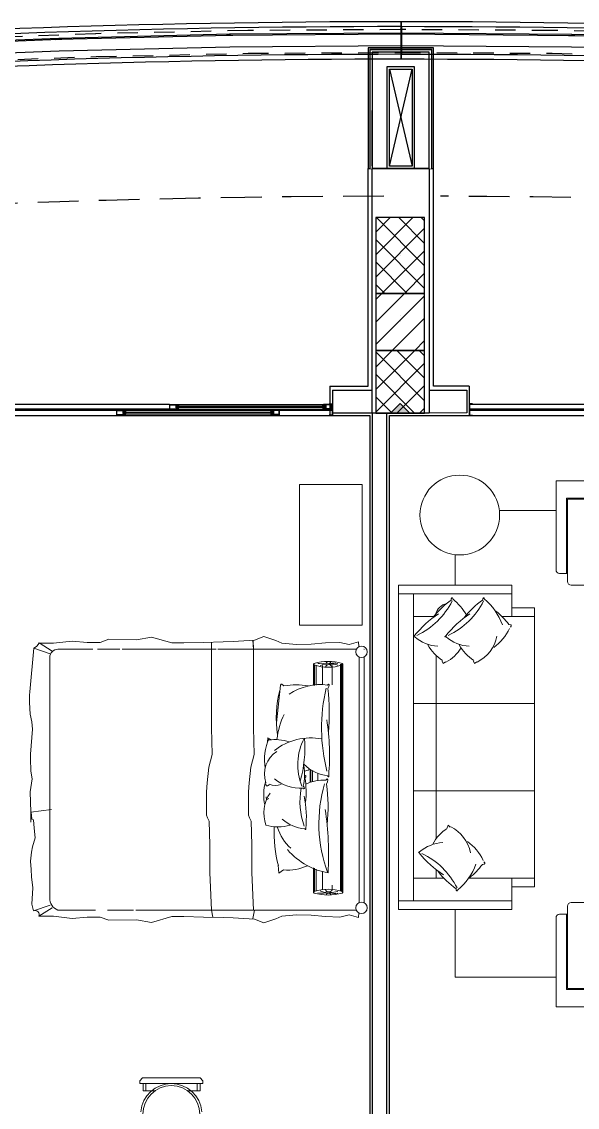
# Model space of a CAD drawing. Header units: millimetres. Extents: x 188.6 to 263.2, y 40.1 to 120.1.
# Drawn here: x 209.98 to 213.39, y 91.82 to 98.48 of the extents above; entities that cross this region are included whole.
import ezdxf

# ---------------------------------------------------------------- set-up
doc = ezdxf.new("R2010")
doc.units = ezdxf.units.MM
doc.set_wipeout_variables(frame=1)
doc.linetypes.add('_XREF_APTOS 603 E 604$0$HIDDEN', pattern=[0.375, 0.25, -0.125])
doc.linetypes.add('HIDDEN2', pattern=[0.1875, 0.125, -0.0625])
for name, color, linetype in [('_XREF_APTOS 603 E 604$0$A-MC-ALVENARIA', 8, 'Continuous'), ('_XREF_APTOS 603 E 604$0$L-MC-LAYOUT MOLHADO', 8, 'Continuous'), ('_XREF_APTOS 603 E 604$0$P-MC-PROJEÇÃO', 8, '_XREF_APTOS 603 E 604$0$HIDDEN'), ('_XREF_APTOS 603 E 604$0$R-MC-REBOCO', 8, 'Continuous'), ('_XREF_APTOS 603 E 604$0$XREF-TIPO$0$E-MC-ESQUADRIAS', 8, 'Continuous'), ('_XREF_APTOS 603 E 604$0$XREF-TIPO$0$P-MC-PILAR', 8, 'Continuous'), ('ARQ', 8, 'Continuous'), ('ESTR-PILARES', 11, 'Continuous'), ('ESTR-VIGAS', 11, 'HIDDEN2'), ('ESTRUTURA', 7, 'Continuous')]:
    doc.layers.add(name, color=color, linetype=linetype)
doc.layers.add('_XREF_APTOS 603 E 604$0$L-MC-LAYOUT', color=8, linetype='Continuous', lineweight=5)
pattern_1 = [(0, (-4.64033, -1.51486), (0, 0.173205), [0, -0.1]), (0, (-4.59033, -1.42826), (0, 0.173205), [0, -0.1])]

# ---------------------------------------------------------------- blocks, each defined once
blk = doc.blocks.new('COBERTURA_29-09-2016')
at = {"layer": 'ESTR-PILARES', "linetype": 'Continuous'}
for p, q in [((5.475, 10.6676), (5.7024, 10.895)), ((5.475, 10.8055), (5.5645, 10.895)), ((5.4791, 10.895), (5.775, 10.5991)), ((5.6169, 10.895), (5.775, 10.7369)), ((5.7548, 10.895), (5.775, 10.8748)), ((5.475, 10.5297), (5.775, 10.8297)), ((5.475, 10.7612), (5.775, 10.4612)), ((5.5132, 10.43), (5.775, 10.6918)), ((5.625, 10.6625), (5.625, 10.6625)), ((5.475, 10.6233), (5.6683, 10.43)), ((5.6511, 10.43), (5.775, 10.5539)), ((5.475, 10.4854), (5.5304, 10.43)), ((5.475, 10.2539), (5.6511, 10.43)), ((5.475, 10.3918), (5.5132, 10.43)), ((5.475, 10.116), (5.775, 10.416)), ((5.5768, 10.08), (5.775, 10.2782)), ((5.625, 10.295), (5.625, 10.295)), ((5.625, 10.295), (5.625, 10.295)), ((5.625, 10.255), (5.625, 10.255)), ((5.7147, 10.08), (5.775, 10.1403)), ((5.475, 9.8403), (5.7147, 10.08)), ((5.475, 9.9782), (5.5768, 10.08)), ((5.475, 10.0717), (5.775, 9.7717)), ((5.6046, 10.08), (5.775, 9.9096)), ((5.7425, 10.08), (5.775, 10.0475)), ((5.475, 9.7024), (5.775, 10.0024)), ((5.475, 9.9339), (5.7139, 9.695)), ((5.6055, 9.695), (5.775, 9.8645)), ((5.625, 9.8875), (5.625, 9.8875)), ((5.475, 9.796), (5.576, 9.695)), ((5.7434, 9.695), (5.775, 9.7266))]:
    blk.add_line(p, q, dxfattribs=at)
for points in [[(5.775, 10.895), (5.475, 10.895), (5.475, 10.43), (5.775, 10.43), (5.775, 10.895)], [(5.475, 10.08), (5.775, 10.08), (5.775, 10.43), (5.475, 10.43), (5.475, 10.08)], [(5.775, 10.08), (5.475, 10.08), (5.475, 9.695), (5.775, 9.695), (5.775, 10.08)], [(5.565, 9.695), (5.685, 9.695), (5.625, 9.755), (5.565, 9.695)]]:
    blk.add_lwpolyline(points, dxfattribs=at)
for points in [[(5.565, 9.695), (5.685, 9.695), (5.625, 9.755)], [(5.565, 9.695), (5.625, 9.755), (5.565, 9.695)]]:
    blk.add_solid(points, dxfattribs=at)
at = {"layer": 'ESTR-VIGAS'}
for points in [[(3.7551, 12.0233), (2.822, 11.9903)], [(3.7561, 12.0234), (3.7551, 12.0233)], [(4.6897, 12.0432), (3.7561, 12.0234)], [(4.6907, 12.0432), (4.6897, 12.0432)], [(5.6246, 12.0487), (4.6907, 12.0432)], [(5.6254, 12.0487), (5.6246, 12.0487)], [(6.5591, 12.0432), (5.6254, 12.0487)], [(6.5601, 12.0432), (6.5591, 12.0432)], [(7.4937, 12.0234), (6.5601, 12.0432)], [(2.8269, 11.8504), (3.7601, 11.8834)], [(3.7591, 11.8834), (4.6926, 11.9032)], [(3.7591, 11.8834), (3.7601, 11.8834)], [(4.6916, 11.9032), (5.6254, 11.9087)], [(4.6916, 11.9032), (4.6926, 11.9032)], [(5.6246, 11.9087), (6.5582, 11.9032)], [(5.6246, 11.9087), (5.6254, 11.9087)], [(6.5572, 11.9032), (7.4907, 11.8834)], [(6.5572, 11.9032), (6.5582, 11.9032)]]:
    blk.add_lwpolyline(points, dxfattribs=at)
blk = doc.blocks.new('_XREF_APTOS 603 E 604$0$A$C4AC839CE')
at = {"layer": '_XREF_APTOS 603 E 604$0$L-MC-LAYOUT'}
for p, q in [((0.0211, 0.0787), (0.0209, 0.0349)), ((0.0211, 0.0787), (0.0942, 0.0787)), ((0.0386, 0.0787), (0.0384, 0.0349)), ((0.2943, 0.0787), (0.3709, 0.0787)), ((0.3534, 0.0349), (0.3534, 0.0787)), ((0.3709, 0.0349), (0.3709, 0.0787)), ((0, 0.0349), (0.3886, 0.0349))]:
    blk.add_line(p, q, dxfattribs=at)
blk.add_lwpolyline([(0, 0.035), (0, 0.0175), (0.0175, 0), (0.3711, 0), (0.3886, 0.0175), (0.3886, 0.035)], dxfattribs=at)
blk.add_circle((0.1943, 0.2224), 0.1751, dxfattribs=at)
blk.add_arc((0.1943, 0.2224), 0.1875, 184.59885, 355.40115, dxfattribs=at)
blk = doc.blocks.new('_XREF_APTOS 603 E 604$0$XREF-MC1101-TE-LAYO$0$P90x70')
blk.add_lwpolyline([(8.8158, 5.695), (8.8858, 5.695, 0.414214), (8.9158, 5.725), (8.9158, 6.495), (8.0158, 6.495), (8.0158, 5.725, 0.414214), (8.0458, 5.695), (8.1158, 5.695)], format="xyb")
blk.add_lwpolyline([(8.8258, 5.695), (8.8258, 6.345), (8.1058, 6.345), (8.1058, 5.695)])
blk.add_lwpolyline([(8.7858, 5.595, 0.414214), (8.8158, 5.625), (8.8158, 6.335), (8.1158, 6.335), (8.1158, 5.625, 0.414214), (8.1458, 5.595)], format="xyb", close=True)
blk = doc.blocks.new('_XREF_APTOS 603 E 604$0$A$C059E68BE')
at = {"layer": '_XREF_APTOS 603 E 604$0$L-MC-LAYOUT'}
for p, q in [((0.2997, 1.4895, 0.0002), (0.3051, 1.4735, 0.0002)), ((0.3051, 1.4735, 0.0002), (0.319, 1.4849, 0.0002)), ((0.2696, 0.466, 0.0002), (0.275, 0.4821, 0.0002)), ((0.275, 0.4821, 0.0002), (0.2889, 0.4706, 0.0002)), ((0.4623, 0.466, 0.0002), (0.4677, 0.4821, 0.0002)), ((0.4677, 0.4821, 0.0002), (0.4817, 0.4706, 0.0002)), ((0.6972, 0.1927, 0.0002), (0.6362, 0.1927, 0.0002))]:
    blk.add_line(p, q, dxfattribs=at)
at = {"layer": '_XREF_APTOS 603 E 604$0$L-MC-LAYOUT', "elevation": 0.0002}
for points in [[(0, 0.0533), (0.6972, 0.0533), (0.6972, 0.1927), (0.8367, 0.1927), (0.8367, 1.8506), (0.7086, 1.8506), (0.6972, 1.8506), (0.6972, 1.99), (0, 1.99), (0, 0.0533)], [(0.093, 0.0533), (0.093, 1.9367), (0, 1.9367), (0, 0), (0.093, 0)], [(0.432, 1.7973), (0.6972, 1.7973), (0.6972, 1.9367), (0.093, 1.9367), (0.093, 1.7973), (0.2784, 1.7973)], [(0.3646, 1.8704), (0.3635, 1.8768), (0.3594, 1.8768), (0.3553, 1.8719), (0.3543, 1.8633)], [(0.432, 1.7973), (0.8367, 1.7973), (0.8367, 1.262), (0.093, 1.262), (0.093, 1.7973), (0.2784, 1.7973)], [(0.2324, 1.7469), (0.2324, 1.7973), (0.093, 1.7973), (0.093, 1.262), (0.2324, 1.262), (0.2324, 1.5557)], [(0.516, 1.7143), (0.5278, 1.7122), (0.531, 1.7093), (0.5307, 1.7043), (0.5256, 1.6974)], [(0.1305, 1.6378), (0.1237, 1.6384), (0.1227, 1.6395), (0.1279, 1.6432)], [(0.6972, 0.1395), (0.8367, 0.1395), (0.8367, 1.262), (0.093, 1.262), (0.093, 0.1394), (0.093, 0.1394)], [(0.2324, 0.4334), (0.2324, 1.262), (0.093, 1.262), (0.093, 0.1925), (0.2176, 0.1925), (0.2176, 0.1925)], [(0.432, 1.262), (0.8367, 1.262), (0.8367, 0.7268), (0.093, 0.7268), (0.093, 1.262), (0.2784, 1.262)], [(0.1004, 0.3177), (0.0936, 0.3171), (0.0926, 0.3161), (0.0978, 0.3123)], [(0.2931, 0.3178), (0.2864, 0.3171), (0.2853, 0.3161), (0.2905, 0.3123)], [(0.6786, 0.2412), (0.6904, 0.2433), (0.6936, 0.2462), (0.6933, 0.2512), (0.6882, 0.2581)], [(0.6972, 0.1395), (0.6972, 0.1395), (0.6972, 0), (0.093, 0)], [(0.093, 0.0533), (0.093, 0.1394), (0.093, 0.1394)], [(0.3345, 0.0851), (0.3334, 0.0788), (0.3293, 0.0787), (0.3251, 0.0836), (0.3242, 0.0922)], [(0.5273, 0.0851), (0.5261, 0.0788), (0.522, 0.0787), (0.5179, 0.0836), (0.517, 0.0922)]]:
    blk.add_lwpolyline(points, dxfattribs=at)
blk.add_lwpolyline([(0.2976, 0.1128, -0.280023), (0.2282, 0.18)], format="xyb", dxfattribs=at)
at = {"layer": '_XREF_APTOS 603 E 604$0$L-MC-LAYOUT'}
for centre, radius, start, end in [((0.1291, 1.5858, 0.0002), 0.3695, 19.87758, 50.39212), ((-0.0549, 2.0678, 0.0002), 0.4654, 295.30714, 333.23278), ((0.7008, 1.388, 0.0002), 0.5882, 126.08932, 140.98194), ((0.6079, 1.264, 0.0002), 0.6117, 122.74309, 141.68999), ((0.1633, 1.4488, 0.0002), 0.4415, 36.96498, 51.73534), ((0.2567, 1.8103, 0.0002), 0.2898, 305.13912, 335.34097), ((0.2831, 1.8108, 0.0002), 0.2308, 228.59006, 267.28729), ((0.2227, 1.6839, 0.0002), 0.2235, 296.20699, 349.17391), ((0.4393, 1.7111, 0.0002), 0.2587, 208.14831, 237.57952), ((0.1926, 0.2716, 0.0002), 0.2235, 30.6086, 63.79425), ((0.3854, 0.2716, 0.0002), 0.2235, 10.82734, 63.79425), ((0.4092, 0.2444, 0.0002), 0.2587, 122.42173, 151.85293), ((0.6019, 0.2444, 0.0002), 0.2587, 122.42173, 151.85293), ((0.253, 0.1447, 0.0002), 0.2308, 92.71395, 131.41119), ((0.4458, 0.1447, 0.0002), 0.2308, 92.71395, 131.41119), ((0.4193, 0.1452, 0.0002), 0.2898, 24.66028, 54.86212), ((0.5778, 0.6915, 0.0002), 0.6117, 218.31125, 237.25816), ((-0.085, -0.1123, 0.0002), 0.4654, 26.76846, 64.69411), ((0.7705, 0.6915, 0.0002), 0.6117, 218.31125, 237.25816), ((0.1077, -0.1123, 0.0002), 0.4654, 26.76846, 64.69411), ((0.2917, 0.3698, 0.0002), 0.3695, 309.60913, 340.12366), ((0.3259, 0.5067, 0.0002), 0.4415, 308.26591, 323.03626), ((0.6707, 0.5675, 0.0002), 0.5882, 219.01931, 233.91193), ((0.099, 0.3698, 0.0002), 0.3695, 309.60913, 329.70852), ((0.8634, 0.5675, 0.0002), 0.5882, 219.01931, 233.91193)]:
    blk.add_arc(centre, radius, start, end, dxfattribs=at)
blk = doc.blocks.new('_XREF_APTOS 603 E 604$0$CAMA CASAL')
at = {"layer": '_XREF_APTOS 603 E 604$0$L-MC-LAYOUT', "color": 252}
for p, q in [((223.382, 113.6907), (223.1509, 113.6907)), ((223.6153, 113.6907), (223.4562, 113.6907)), ((224.263, 113.6907), (223.6298, 113.6907)), ((224.3537, 113.6907), (224.263, 113.6907)), ((224.9834, 113.6907), (224.3588, 113.6907)), ((225.0009, 112.138), (225.0009, 113.6447)), ((223.1009, 113.6157), (223.1009, 112.6345)), ((224.721, 113.4318), (224.721, 113.5824)), ((224.7232, 113.5824), (224.7232, 113.4328)), ((224.7265, 113.5767), (224.7265, 113.4344)), ((224.7377, 113.5732), (224.7377, 113.4395)), ((224.7767, 113.5651), (224.7767, 113.4545)), ((224.8351, 113.5641), (224.8351, 113.5377)), ((224.8857, 113.574), (224.8857, 112.1818)), ((224.8936, 113.5765), (224.8936, 112.1818)), ((224.8969, 113.5776), (224.8969, 112.1818)), ((224.8998, 113.5824), (224.8998, 112.1818)), ((224.5075, 113.465), (224.5039, 113.4144)), ((224.5372, 113.4447), (224.5075, 113.465)), ((224.4321, 113.0133), (224.4303, 112.9957)), ((224.4469, 113.0059), (224.4321, 113.0133)), ((224.7005, 112.8277), (224.7005, 112.9067)), ((224.7023, 112.9061), (224.7023, 112.8289)), ((224.7052, 112.9052), (224.7052, 112.8308)), ((224.7147, 112.9025), (224.7147, 112.8366)), ((224.8076, 112.9046), (224.7998, 112.918)), ((224.8084, 112.8917), (224.8076, 112.9046)), ((224.7481, 112.8957), (224.7481, 112.8527)), ((224.7965, 112.8933), (224.8042, 112.886)), ((224.8042, 112.886), (224.8084, 112.8917)), ((224.8071, 112.8665), (224.8135, 112.8738)), ((224.8135, 112.8738), (224.8153, 112.8738)), ((224.8153, 112.8738), (224.8141, 112.8631)), ((223.1009, 112.6345), (223.1009, 112.1407)), ((224.4409, 112.6342), (224.4382, 112.6615)), ((224.463, 112.6452), (224.4409, 112.6342)), ((224.5178, 112.31), (224.4926, 112.5417)), ((224.5219, 112.3037), (224.5178, 112.31)), ((224.5272, 112.3041), (224.5219, 112.3037)), ((224.5392, 112.3157), (224.5272, 112.3041)), ((224.721, 112.1818), (224.721, 112.3099)), ((224.7232, 112.3128), (224.7232, 112.1909)), ((224.7265, 112.3122), (224.7265, 112.1909)), ((224.7377, 112.3104), (224.7377, 112.1909)), ((224.7767, 112.3066), (224.7767, 112.1909)), ((224.8058, 112.3099), (224.8123, 112.3037)), ((224.8152, 112.3194), (224.8086, 112.3307)), ((224.8123, 112.3037), (224.8159, 112.3085)), ((224.8159, 112.3085), (224.8152, 112.3194)), ((224.8351, 112.3083), (224.8351, 112.1909)), ((223.1509, 112.0907), (223.3659, 112.0907)), ((223.5313, 112.0907), (223.3949, 112.0907)), ((223.5454, 112.0907), (224.1227, 112.0907)), ((224.0946, 112.0907), (224.0933, 112.0475)), ((224.3526, 112.0907), (224.1337, 112.0907)), ((224.3532, 112.0907), (224.348, 112.0355)), ((224.3526, 112.0907), (224.351, 112.0378)), ((224.3532, 112.0907), (224.984, 112.0907))]:
    blk.add_line(p, q, dxfattribs=at)
for points in [[(223.0335, 113.7286), (223.1246, 113.7279), (223.2389, 113.7415), (223.3314, 113.7333), (223.4103, 113.7333), (223.4647, 113.7524), (223.6334, 113.7497), (223.7259, 113.766), (223.851, 113.7306), (223.9245, 113.7306), (224.0442, 113.7333), (224.1666, 113.736), (224.2264, 113.7388), (224.3583, 113.747), (224.4154, 113.7688), (224.4889, 113.7443), (224.527, 113.7279), (224.6167, 113.7198), (224.7065, 113.7225), (224.7936, 113.7307), (224.8833, 113.7334), (224.9404, 113.7198), (224.9976, 113.7361), (224.9989, 113.7076)], [(223.0021, 113.6962), (222.9901, 113.6546), (222.9966, 113.5538), (222.9894, 113.4859), (222.9866, 113.4423), (222.983, 113.3901), (222.9887, 113.3351), (222.9958, 113.3029), (223.0116, 113.2478), (223.0058, 113.1885), (223.0008, 113.1377), (222.9908, 113.1327), (222.9873, 113.0891), (222.9858, 113.1507), (222.9851, 113.0892), (223.1109, 113.0734), (223.048, 113.0813), (222.9851, 113.0892), (222.9816, 112.9648), (222.9923, 112.8847), (222.9851, 112.8382), (222.9837, 112.7603), (222.983, 112.7338), (222.9944, 112.5811), (222.9908, 112.5367), (222.9801, 112.4895), (222.9758, 112.4166), (222.9772, 112.3723), (222.9787, 112.3508), (223.0027, 112.0828)], [(223.1039, 113.6602), (223.0021, 113.6962)], [(223.0335, 113.7286), (223.1155, 113.6761)], [(223.1155, 113.6761), (223.0335, 113.7286)], [(224.0951, 113.6907), (224.1022, 113.7346)], [(224.3588, 113.6907), (224.3475, 113.7421), (224.351, 113.7465)], [(224.0951, 113.6907), (224.0851, 113.4599), (224.0851, 113.2913), (224.0793, 113.146), (224.0707, 113.1257), (224.064, 113.1088), (224.064, 113.0218), (224.064, 112.9643), (224.0678, 112.9106), (224.0774, 112.8129), (224.0985, 112.7362), (224.0946, 112.5733), (224.0946, 112.4947), (224.0946, 112.4047), (224.0946, 112.1185), (224.0946, 112.0907)], [(224.353, 113.6907), (224.343, 113.4599), (224.343, 113.2913), (224.3373, 113.146), (224.3286, 113.1257), (224.3219, 113.1088), (224.3219, 113.0218), (224.3219, 112.9643), (224.3258, 112.9106), (224.3353, 112.8129), (224.3564, 112.7362), (224.3526, 112.5733), (224.3526, 112.4947), (224.3526, 112.4047), (224.3526, 112.1185), (224.3526, 112.0907)], [(225.0309, 112.1378), (225.0309, 113.6449)], [(224.6672, 113.1915), (224.6723, 113.1957), (224.6737, 113.1957), (224.6727, 113.1895)], [(224.4483, 112.9217), (224.4377, 112.9292), (224.433, 112.9294), (224.4294, 112.9254), (224.428, 112.9162)], [(224.6555, 112.943), (224.6612, 112.947), (224.6644, 112.9439), (224.6638, 112.9369), (224.658, 112.9297)], [(224.6661, 112.8676), (224.6713, 112.864), (224.6742, 112.8668), (224.6736, 112.8731), (224.6683, 112.8797)], [(223.1039, 112.1187), (223.0027, 112.0828)], [(223.0362, 112.052), (223.1155, 112.1027)], [(223.1155, 112.1027), (223.0362, 112.052)], [(223.0356, 112.0533), (223.1246, 112.054), (223.2389, 112.0404), (223.3314, 112.0486), (223.4103, 112.0486), (223.4647, 112.0295), (223.6334, 112.0322), (223.7259, 112.0159), (223.851, 112.0513), (223.9245, 112.0513), (224.0442, 112.0486), (224.1666, 112.0458), (224.2264, 112.0431), (224.3583, 112.0349), (224.4154, 112.0131), (224.4889, 112.0376), (224.527, 112.0539), (224.6167, 112.0621), (224.7065, 112.0594), (224.7936, 112.0512), (224.8833, 112.0485), (224.9404, 112.0621), (224.9976, 112.0458), (224.9989, 112.0751)], [(225.0307, 112.0907), (225.0309, 112.0907), (225.0309, 112.0909)]]:
    blk.add_lwpolyline(points, dxfattribs=at)
for centre in [(225.0156, 113.6767), (225.0156, 112.1061)]:
    blk.add_circle(centre, 0.0352, dxfattribs=at)
for centre, radius, start, end in [((223.0124, 113.7177), 0.0238, 244.46477, 26.66385), ((223.1775, 113.6188), 0.0767, 110.30826, 182.31161), ((224.726, 113.5822), 0.005, 109.57283, 246.03965), ((224.8104, 113.8245), 0.2616, 250.71019, 289.28981), ((224.8104, 113.281), 0.3177, 74.2857, 105.7143), ((224.7678, 113.4843), 0.1033, 75.76375, 102.0368), ((224.7926, 113.5322), 0.05, 89.36599, 126.92368), ((224.7937, 113.5833), 0.00125, 109.57283, 246.03965), ((224.808, 113.6104), 0.0319, 242.24039, 297.75961), ((224.808, 113.5493), 0.0382, 67.26663, 112.73337), ((224.8106, 113.563), 0.0157, 99.52121, 169.87937), ((224.8158, 113.6054), 0.0195, 211.34668, 246.54204), ((224.7917, 113.5175), 0.0673, 49.57083, 67.81405), ((224.8051, 113.6083), 0.0254, 299.674, 332.01341), ((224.8484, 113.5178), 0.0715, 72.42099, 111.0014), ((224.8224, 113.5833), 0.00125, 293.96035, 70.42717), ((224.8307, 113.4424), 0.14, 74.032, 93.21113), ((224.8948, 113.5822), 0.005, 293.96035, 70.42717), ((224.6352, 113.0955), 0.2192, 160.46252, 214.17328), ((224.5038, 112.9264), 0.2538, 73.14769, 107.24934), ((224.6813, 112.9655), 0.2264, 93.58944, 132.28667), ((225.0941, 113.0218), 0.4566, 160.30651, 189.92064), ((224.0767, 113.1196), 0.6001, 347.74246, 6.68937), ((224.6993, 112.9842), 0.2843, 167.54683, 196.57479), ((224.0983, 112.9691), 0.577, 351.0887, 5.98131), ((224.5821, 112.8549), 0.1626, 160.38702, 237.71816), ((224.4865, 112.8207), 0.1051, 70.68685, 111.35137), ((224.647, 112.6722), 0.2709, 88.19161, 127.84235), ((224.9732, 112.7995), 0.3495, 157.98044, 207.63993), ((223.9167, 112.693), 0.7513, 355.65331, 16.04985), ((224.3016, 112.8553), 0.3641, 352.09178, 11.78761), ((224.6321, 113.2285), 0.3625, 275.28173, 275.39149), ((224.7331, 112.7678), 0.3135, 170.1385, 204.52556), ((224.7031, 112.9899), 0.3558, 231.23257, 281.17969), ((224.4809, 112.9376), 0.293, 262.73575, 288.11032), ((224.726, 112.182), 0.005, 113.96035, 250.42717), ((224.8104, 111.9396), 0.2616, 70.71019, 109.28981), ((224.8104, 112.4831), 0.3177, 254.2857, 285.7143), ((224.7678, 112.2798), 0.1033, 257.9632, 284.23625), ((224.7926, 112.2319), 0.05, 233.07632, 270.63401), ((224.7937, 112.1808), 0.00125, 113.96035, 250.42717), ((224.808, 112.1537), 0.0319, 62.24039, 117.75961), ((224.808, 112.2149), 0.0382, 247.26663, 292.73337), ((224.8106, 112.2011), 0.0157, 190.12063, 260.47879), ((224.8158, 112.1588), 0.0195, 113.45796, 148.65332), ((224.7917, 112.2466), 0.0673, 292.18595, 310.42917), ((224.8051, 112.1558), 0.0254, 27.98659, 60.326), ((224.8224, 112.1808), 0.00125, 289.57283, 66.03965), ((224.8484, 112.2464), 0.0715, 248.9986, 287.57901), ((224.8307, 112.3218), 0.14, 266.78887, 285.968), ((224.8948, 112.182), 0.005, 289.57283, 66.03965), ((223.1509, 112.1407), 0.05, 180, 270), ((222.9821, 112.0268), 0.0597, 25.00861, 69.82677)]:
    blk.add_arc(centre, radius, start, end, dxfattribs=at)
for centre, major_axis, start_param, end_param in [((224.5614, 112.9032), (0, -0.5424), 2.825508, 3.202869), ((224.8605, 112.8065), (0, -0.6586), 3.246501, 3.818212), ((225.2242, 113.1589), (0, -0.6469), 4.229981, 5.096703), ((223.8018, 113.3561), (0, 1.3908), 4.507193, 4.788253), ((224.901, 113.2176), (0, -0.5804), 4.357383, 4.778852), ((224.6976, 113.0565), (0, 0.301), 0.563424, 1.147398), ((224.3199, 113.0557), (0, -0.674), 1.365064, 1.733282), ((224.785, 113.3946), (0, -0.5015), 5.971074, 6.314748), ((224.8248, 112.4782), (0, 0.3891), 0.062647, 0.617511), ((224.6029, 112.4109), (0, 0.4363), 5.989057, 6.085457), ((225.3408, 112.5749), (0, -0.7848), 4.368673, 5.0306), ((224.069, 112.7429), (0, 1.0315), 4.498455, 4.829141), ((224.7671, 112.7015), (0, 0.3768), 1.721333, 2.167233), ((224.8473, 112.5103), (0, -0.4887), 4.49504, 5.067395), ((224.0961, 112.4843), (0, -0.9917), 1.415265, 1.689951), ((224.7633, 112.9302), (0, 0.623), 2.703113, 3.235692), ((224.6149, 113.0527), (0, -0.7444), 6.142937, 6.421512)]:
    blk.add_ellipse(centre, major_axis=major_axis, ratio=0.727273, start_param=start_param, end_param=end_param, dxfattribs=at)
blk = doc.blocks.new('_XREF_APTOS 603 E 604$0$XREF-TIPO$0$A$C491F7D64-flat-2')
at = {"layer": '_XREF_APTOS 603 E 604$0$XREF-TIPO$0$E-MC-ESQUADRIAS'}
for p, q in [((-0.057, 0.03), (-0.005, 0.03)), ((-0.057, 0.03), (-0.057, 0)), ((-0.055, 0.028), (-0.019, 0.028)), ((-0.055, 0.002), (-0.055, 0.028)), ((-0.055, 0.002), (-0.007, 0.002)), ((-0.019, 0.028), (-0.019, 0.008)), ((-0.007, 0.008), (-0.019, 0.008)), ((-0.017, 0.03), (-0.017, 0.02)), ((-0.005, 0.02), (-0.017, 0.02)), ((-0.017, 0.02), (-0.017, 0.01)), ((-0.005, 0.01), (-0.017, 0.01)), ((-0.005, 0.0195), (-0.0165, 0.0195)), ((0, 0.0185), (-0.0165, 0.0185)), ((0, 0.0115), (-0.0165, 0.0115)), ((-0.005, 0.0105), (-0.0165, 0.0105)), ((-0.015, 0.028), (-0.015, 0.022)), ((-0.015, 0.028), (-0.007, 0.028)), ((-0.007, 0.022), (-0.015, 0.022)), ((-0.007, 0.028), (-0.007, 0.022)), ((-0.007, 0.008), (-0.007, 0.002)), ((-0.005, 0.03), (-0.005, 0.02)), ((-0.005, 0.01), (-0.005, 0)), ((-0.0045, 0.02), (-0.0045, 0.025)), ((-0.0045, 0.01), (-0.0045, 0.005)), ((0, 0.02), (0, 0.0185)), ((0, 0.01), (0, 0.0115)), ((-0.057, 0), (-0.005, 0)), ((-0.055, 0), (-0.055, 0))]:
    blk.add_line(p, q, dxfattribs=at)
for centre, radius, start, end in [((-0.0165, 0.019), 0.0005, 90, 270), ((-0.0165, 0.011), 0.0005, 90, 270), ((-0.005, 0.02), 0.0005, 270, 0), ((-0.005, 0.01), 0.0005, 0, 90), ((-0.005, 0.02), 0.005, 0, 84.26083), ((-0.005, 0.01), 0.005, 275.73917, 0)]:
    blk.add_arc(centre, radius, start, end, dxfattribs=at)
blk = doc.blocks.new('A$C0BE265FA')
at = {"layer": '_XREF_APTOS 603 E 604$0$A-MC-ALVENARIA'}
for p, q in [((0.8099, 9.68), (0.8102, 10.3948)), ((1.1598, 10.3948), (0.8101, 10.3948)), ((1.1594, 9.68), (1.1598, 10.3948)), ((0.565, 8.3202), (0.8099, 8.3202)), ((1.1601, 8.3202), (1.39, 8.3202)), ((1.39, 8.3202), (1.39, 8.1802)), ((0.565, 8.1802), (0.81, 8.1802)), ((0.81, 8.1802), (0.81, 3.3805)), ((0.9, 3.2907), (0.8999, 8.1802)), ((1.39, 8.1802), (1.1599, 8.18))]:
    blk.add_line(p, q, dxfattribs=at)
at = {"layer": '_XREF_APTOS 603 E 604$0$L-MC-LAYOUT'}
blk.add_lwpolyline([(0.7467, 6.8791), (0.3619, 6.8791), (0.3619, 7.741), (0.7467, 7.741)], close=True, dxfattribs=at)
at = {"layer": '_XREF_APTOS 603 E 604$0$L-MC-LAYOUT', "elevation": 0.0002}
for points in [[(1.9382, 7.5822), (1.5899, 7.5822)], [(2.0022, 7.5822), (2.0093, 7.5822)], [(1.3186, 7.3111), (1.3186, 7.1244)], [(1.3186, 5.1344), (1.3186, 4.7183), (1.9382, 4.7183)], [(2.0022, 4.7183), (2.0093, 4.7183)]]:
    blk.add_lwpolyline(points, dxfattribs=at)
at = {"layer": '_XREF_APTOS 603 E 604$0$L-MC-LAYOUT'}
blk.add_circle((1.3468, 7.5542, 0.0002), 0.2447, dxfattribs=at)
at = {"layer": '_XREF_APTOS 603 E 604$0$L-MC-LAYOUT MOLHADO'}
for p, q in [((1.1599, 10.3948), (0.8101, 10.3948)), ((1.0699, 10.3048), (0.9, 10.3048)), ((0.9149, 9.6948), (1.0549, 10.2898)), ((0.915, 10.2897), (1.0549, 9.6936))]:
    blk.add_line(p, q, dxfattribs=at)
at = {"layer": '_XREF_APTOS 603 E 604$0$L-MC-LAYOUT MOLHADO', "flags": 128}
for points in [[(1.1849, 10.4198), (0.7851, 10.4198)], [(0.7951, 10.4098), (1.1749, 10.4098)], [(1.1749, 10.4098), (0.7951, 10.4098)], [(0.915, 10.2898), (1.0549, 10.2898)]]:
    blk.add_lwpolyline(points, dxfattribs=at)
at = {"layer": '_XREF_APTOS 603 E 604$0$P-MC-PROJEÇÃO'}
for start, end in [(90.120398, 94.040816), (85.900109, 89.819671)]:
    blk.add_arc((1.0203, -56.9791), 66.4892, start, end, dxfattribs=at)
at = {"layer": '_XREF_APTOS 603 E 604$0$R-MC-REBOCO'}
for p, q in [((1.1849, 10.4198), (0.7851, 10.4198)), ((0.7851, 10.4198), (0.7851, 9.68)), ((1.1848, 8.5949), (1.1849, 10.4198)), ((1.405, 8.3452), (1.1849, 8.3452)), ((1.405, 8.3452), (1.405, 8.1652)), ((0.565, 8.1652), (0.795, 8.1652)), ((0.795, 8.1652), (0.795, 3.3955)), ((0.915, 3.2755), (0.915, 8.165)), ((0.9153, 8.1652), (1.405, 8.1652))]:
    blk.add_line(p, q, dxfattribs=at)
blk.add_lwpolyline([(0.55, 8.3451), (0.7849, 8.3451), (0.785, 9.68), (1.1844, 9.68), (1.1844, 8.3451)], dxfattribs=at)
at = {"layer": '_XREF_APTOS 603 E 604$0$XREF-TIPO$0$P-MC-PILAR'}
blk.add_lwpolyline([(1.1599, 8.18), (0.8099, 8.18), (0.8099, 9.68), (1.1594, 9.68)], close=True, dxfattribs=at)
at = {"layer": 'ARQ'}
for p, q in [((0.55, 8.3451), (0.55, 8.1652)), ((0.565, 8.3202), (0.565, 8.1802)), ((-0.435, 8.2332), (-1.433, 8.2332)), ((-0.435, 8.2032), (-1.433, 8.2032)), ((-1.433, 8.1982), (0.563, 8.1982)), ((-0.7079, 8.1982), (0.1901, 8.1982)), ((-0.435, 8.2332), (-0.383, 8.2332)), ((-0.435, 8.2332), (-0.435, 8.2032)), ((-0.435, 8.2032), (0.5148, 8.2032)), ((-0.435, 8.2032), (-0.383, 8.2032)), ((-0.433, 8.2332), (0.5148, 8.2332)), ((-0.433, 8.2312), (-0.397, 8.2312)), ((-0.433, 8.2052), (-0.433, 8.2312)), ((-0.433, 8.2052), (-0.385, 8.2052)), ((-0.433, 8.2032), (-0.433, 8.2032)), ((-0.397, 8.2312), (-0.397, 8.2112)), ((-0.385, 8.2112), (-0.397, 8.2112)), ((-0.395, 8.2332), (-0.395, 8.2232)), ((-0.383, 8.2232), (-0.395, 8.2232)), ((-0.395, 8.2232), (-0.395, 8.2132)), ((-0.395, 8.2212), (0.5218, 8.2212)), ((-0.395, 8.2152), (0.5218, 8.2152)), ((-0.383, 8.2132), (-0.395, 8.2132)), ((-0.383, 8.2227), (-0.3945, 8.2227)), ((-0.378, 8.2217), (-0.3945, 8.2217)), ((-0.378, 8.2147), (-0.3945, 8.2147)), ((-0.383, 8.2137), (-0.3945, 8.2137)), ((-0.393, 8.2312), (-0.393, 8.2252)), ((-0.393, 8.2312), (-0.385, 8.2312)), ((-0.385, 8.2252), (-0.393, 8.2252)), ((-0.385, 8.2312), (-0.385, 8.2252)), ((-0.385, 8.2112), (-0.385, 8.2052)), ((-0.383, 8.2332), (-0.383, 8.2232)), ((-0.383, 8.2132), (-0.383, 8.2032)), ((-0.3825, 8.2232), (-0.3825, 8.2281)), ((-0.3825, 8.2132), (-0.3825, 8.2082)), ((-0.378, 8.2232), (-0.378, 8.2217)), ((-0.378, 8.2132), (-0.378, 8.2147)), ((0.1896, 8.1882), (0.1896, 8.1931)), ((0.2401, 8.1982), (0.1901, 8.1982)), ((0.1901, 8.1982), (0.1901, 8.1882)), ((0.2001, 8.1962), (0.1921, 8.1962)), ((0.1921, 8.1962), (0.1921, 8.1902)), ((0.2001, 8.1962), (0.2001, 8.1902)), ((0.2021, 8.1982), (0.2021, 8.1882)), ((0.2381, 8.1962), (0.2041, 8.1962)), ((0.2041, 8.1962), (0.2041, 8.1762)), ((0.2381, 8.1872), (0.2381, 8.1962)), ((0.2401, 8.1852), (0.2401, 8.1982)), ((0.5048, 8.2232), (0.5048, 8.2217)), ((0.5048, 8.2217), (0.5213, 8.2217)), ((0.5048, 8.2132), (0.5048, 8.2147)), ((0.5048, 8.2147), (0.5213, 8.2147)), ((0.5093, 8.2232), (0.5093, 8.2281)), ((0.5093, 8.2132), (0.5093, 8.2082)), ((0.5618, 8.2332), (0.5098, 8.2332)), ((0.5098, 8.2332), (0.5098, 8.2232)), ((0.5098, 8.2232), (0.5218, 8.2232)), ((0.5098, 8.2227), (0.5213, 8.2227)), ((0.5098, 8.2137), (0.5213, 8.2137)), ((0.5098, 8.2132), (0.5218, 8.2132)), ((0.5098, 8.2132), (0.5098, 8.2032)), ((0.5618, 8.2032), (0.5098, 8.2032)), ((0.5118, 8.2312), (0.5118, 8.2252)), ((0.5198, 8.2312), (0.5118, 8.2312)), ((0.5118, 8.2252), (0.5198, 8.2252)), ((0.5118, 8.2112), (0.5118, 8.2052)), ((0.5118, 8.2112), (0.5238, 8.2112)), ((0.5598, 8.2052), (0.5118, 8.2052)), ((0.5198, 8.2312), (0.5198, 8.2252)), ((0.5218, 8.2332), (0.5218, 8.2232)), ((0.5218, 8.2232), (0.5218, 8.2132)), ((0.5238, 8.2312), (0.5238, 8.2112)), ((0.5598, 8.2312), (0.5238, 8.2312)), ((0.545, 8.2362), (0.545, 8.2342)), ((0.545, 8.2362), (0.565, 8.2362)), ((0.563, 8.2342), (0.545, 8.2342)), ((0.5598, 8.2052), (0.5598, 8.2312)), ((0.5598, 8.2032), (0.5598, 8.2032)), ((0.5618, 8.2332), (0.5618, 8.2032)), ((0.563, 8.2342), (0.563, 8.1672)), ((0.565, 8.2362), (0.565, 8.1652)), ((1.425, 8.2362), (1.405, 8.2362)), ((1.405, 8.2362), (1.405, 8.1652)), ((1.407, 8.2342), (1.407, 8.1672)), ((1.407, 8.2342), (1.425, 8.2342)), ((2.405, 8.2332), (1.407, 8.2332)), ((2.405, 8.2032), (1.407, 8.2032)), ((1.407, 8.1982), (3.403, 8.1982)), ((1.425, 8.2362), (1.425, 8.2342)), ((-1.451, 8.1652), (0.545, 8.1652)), ((-0.7199, 8.1862), (0.2021, 8.1862)), ((-0.7199, 8.1802), (0.2021, 8.1802)), ((-0.7079, 8.1682), (0.1901, 8.1682)), ((0.1851, 8.1882), (0.1851, 8.1867)), ((0.1851, 8.1867), (0.2016, 8.1867)), ((0.1851, 8.1797), (0.2016, 8.1797)), ((0.1851, 8.1782), (0.1851, 8.1797)), ((0.1896, 8.1782), (0.1896, 8.1732)), ((0.1901, 8.1882), (0.2021, 8.1882)), ((0.1901, 8.1877), (0.2016, 8.1877)), ((0.1901, 8.1787), (0.2016, 8.1787)), ((0.1901, 8.1782), (0.1901, 8.1682)), ((0.1901, 8.1782), (0.2021, 8.1782)), ((0.2401, 8.1682), (0.1901, 8.1682)), ((0.1921, 8.1902), (0.2001, 8.1902)), ((0.1921, 8.1762), (0.2041, 8.1762)), ((0.1921, 8.1762), (0.1921, 8.1702)), ((0.2381, 8.1702), (0.1921, 8.1702)), ((0.2021, 8.1882), (0.2021, 8.1782)), ((0.2381, 8.1702), (0.2381, 8.1872)), ((0.2381, 8.1872), (0.2381, 8.1872)), ((0.2401, 8.1702), (0.2401, 8.1852)), ((0.2401, 8.1852), (0.2401, 8.1852)), ((0.2401, 8.1682), (0.2401, 8.1702)), ((0.2401, 8.1702), (0.2401, 8.1702)), ((0.545, 8.1652), (0.545, 8.1672)), ((0.5628, 8.1672), (0.545, 8.1672)), ((0.545, 8.1652), (0.5648, 8.1652)), ((1.389, 8.1652), (3.385, 8.1652)), ((1.425, 8.1652), (1.405, 8.1652)), ((1.407, 8.1672), (1.425, 8.1672)), ((1.425, 8.1652), (1.425, 8.1672))]:
    blk.add_line(p, q, dxfattribs=at)
for centre, radius, start, end in [((-0.3945, 8.2222), 0.0005, 90, 270), ((-0.3945, 8.2142), 0.0005, 90, 270), ((-0.383, 8.2232), 0.0005, 270, 0), ((-0.383, 8.2132), 0.0005, 0, 90), ((-0.383, 8.2232), 0.005, 0, 84.26083), ((-0.383, 8.2132), 0.005, 275.73917, 0), ((0.1901, 8.1882), 0.005, 95.73917, 180), ((0.5098, 8.2232), 0.005, 95.73917, 180), ((0.5098, 8.2132), 0.005, 180, 264.26083), ((0.5098, 8.2232), 0.0005, 180, 270), ((0.5098, 8.2132), 0.0005, 90, 180), ((0.5213, 8.2222), 0.0005, 270, 90), ((0.5213, 8.2142), 0.0005, 270, 90), ((0.1901, 8.1782), 0.005, 180, 264.26083), ((0.1901, 8.1882), 0.0005, 180, 270), ((0.1901, 8.1782), 0.0005, 90, 180), ((0.2016, 8.1872), 0.0005, 270, 90), ((0.2016, 8.1792), 0.0005, 270, 90)]:
    blk.add_arc(centre, radius, start, end, dxfattribs=at)
at = {"layer": '_XREF_APTOS 603 E 604$0$L-MC-LAYOUT', "linetype": 'ByBlock', "extrusion": (0, 0, -1), "yscale": 0.711084774623986, "zscale": -0.711084774623986}
for p, xscale, rotation in [((-8.2781, 3.146, -0.0002), 0.711084774623986, 359.9993774705351), ((-8.2781, 9.1545, -0.0002), -0.711084774623986, 180.0006225294649)]:
    blk.add_blockref('_XREF_APTOS 603 E 604$0$XREF-MC1101-TE-LAYO$0$P90x70', p, dxfattribs=dict(at, xscale=xscale, rotation=rotation))
at = {"layer": '_XREF_APTOS 603 E 604$0$L-MC-LAYOUT', "xscale": -1, "rotation": 180}
for name, p in [('_XREF_APTOS 603 E 604$0$A$C059E68BE', (0.97, 7.1244)), ('_XREF_APTOS 603 E 604$0$CAMA CASAL', (-224.2718, 118.821)), ('_XREF_APTOS 603 E 604$0$A$C4AC839CE', (-0.6185, 4.1004))]:
    blk.add_blockref(name, p, dxfattribs=at)
at = {"layer": 'ARQ'}
blk.add_blockref('_XREF_APTOS 603 E 604$0$XREF-TIPO$0$A$C491F7D64-flat-2', (-0.7029, 8.1682), dxfattribs=at)
blk.add_wipeout([(-1.1355, 10.4703), (-1.1355, 10.4701), (-1.1155, 10.4709)]).dxf.layer = '_XREF_APTOS 603 E 604$0$L-MC-LAYOUT MOLHADO'
blk.add_wipeout([(-1.1155, 10.4709), (-1.0955, 10.4714), (-1.0955, 10.4716)]).dxf.layer = '_XREF_APTOS 603 E 604$0$L-MC-LAYOUT MOLHADO'
at = {"ltscale": 49818.197251}
blk.add_wipeout([(0.7949, 9.695), (0.7949, 9.68), (0.8099, 9.68), (0.8099, 9.695)], dxfattribs=at).dxf.layer = '_XREF_APTOS 603 E 604$0$L-MC-LAYOUT MOLHADO'
at = {"ltscale": 50142.120507}
blk.add_wipeout([(0.9149, 9.695), (0.9149, 9.68), (1.0549, 9.68), (1.0549, 9.695)], dxfattribs=at).dxf.layer = '_XREF_APTOS 603 E 604$0$L-MC-LAYOUT MOLHADO'
at = {"ltscale": 50473.308329}
blk.add_wipeout([(1.1599, 9.68), (1.1749, 9.68), (1.1749, 9.695), (1.1599, 9.695)], dxfattribs=at).dxf.layer = '_XREF_APTOS 603 E 604$0$L-MC-LAYOUT MOLHADO'
at = {"layer": '_XREF_APTOS 603 E 604$0$L-MC-LAYOUT MOLHADO'}
for p, q in [((0.8101, 10.3948), (0.8099, 9.68)), ((1.1599, 9.68), (1.1599, 10.3948)), ((0.7949, 9.695), (0.7949, 9.695)), ((0.7949, 9.695), (0.7949, 9.68)), ((1.1749, 9.68), (1.1749, 9.695))]:
    blk.add_line(p, q, dxfattribs=at)
at = {"layer": '_XREF_APTOS 603 E 604$0$L-MC-LAYOUT MOLHADO', "flags": 128}
for points in [[(0.7951, 10.4098), (0.7949, 9.695)], [(1.1749, 9.695), (1.1749, 10.4098)]]:
    blk.add_lwpolyline(points, dxfattribs=at)
blk.add_wipeout([(-2.1614, 10.3596), (-1.1133, 10.401), (-1.1155, 10.4709), (-2.1647, 10.4295)]).dxf.layer = '_XREF_APTOS 603 E 604$0$L-MC-LAYOUT MOLHADO'
at = {"ltscale": 50003.164239}
blk.add_wipeout([(0.8999, 9.68), (0.9149, 9.68), (0.9149, 9.695), (0.8999, 9.695)], dxfattribs=at).dxf.layer = '_XREF_APTOS 603 E 604$0$L-MC-LAYOUT MOLHADO'
at = {"ltscale": 50281.381069}
blk.add_wipeout([(1.0549, 9.68), (1.0699, 9.68), (1.0699, 9.695), (1.0549, 9.695)], dxfattribs=at).dxf.layer = '_XREF_APTOS 603 E 604$0$L-MC-LAYOUT MOLHADO'
at = {"layer": '_XREF_APTOS 603 E 604$0$L-MC-LAYOUT MOLHADO'}
h = blk.add_hatch(dxfattribs=at)
h.set_pattern_fill('REBOCO_01', color=256, scale=0.001, style=0, pattern_type=2)
h.set_pattern_definition(pattern_1)
h.paths.add_polyline_path([(0.9, 10.3048), (0.8999, 9.695), (0.9149, 9.695), (0.915, 10.2898)])
h = blk.add_hatch(dxfattribs=at)
h.set_pattern_fill('REBOCO_01', color=256, scale=0.001, style=0, pattern_type=2)
h.set_pattern_definition([(0, (-4.64033, -1.51486), (0, 0.173205), [0, -0.1]), (0, (-4.59033, -1.42826), (0, 0.173205), [0, -0.1])])
h.paths.add_polyline_path([(1.0549, 10.2898), (1.0549, 9.695), (1.0699, 9.695), (1.0699, 10.3048)])
for p, q in [((0.9, 10.3048), (0.8999, 9.68)), ((1.0699, 9.68), (1.0699, 10.3048)), ((1.1599, 9.68), (0.8099, 9.68)), ((1.0549, 9.695), (0.9149, 9.695))]:
    blk.add_line(p, q, dxfattribs=at)
at = {"layer": '_XREF_APTOS 603 E 604$0$L-MC-LAYOUT MOLHADO', "flags": 128}
for points in [[(0.9149, 9.695), (0.915, 10.2898)], [(1.0549, 10.2898), (1.0549, 9.695)]]:
    blk.add_lwpolyline(points, dxfattribs=at)
at = {"layer": '_XREF_APTOS 603 E 604$0$L-MC-LAYOUT MOLHADO'}
for centre, start, end in [((0.994, -55.6321), 90.004778, 97.943814), ((0.9835, -55.6323), 82.062732, 89.998714)]:
    blk.add_arc(centre, 65.9829, start, end, dxfattribs=at)
at = {"ltscale": 52114.524233}
blk.add_wipeout([(0.9842, 10.5035), (-0.0658, 10.4956), (-0.0647, 10.4256), (0.9841, 10.4335)], dxfattribs=at).dxf.layer = '_XREF_APTOS 603 E 604$0$L-MC-LAYOUT MOLHADO'
at = {"layer": '_XREF_APTOS 603 E 604$0$L-MC-LAYOUT MOLHADO'}
h = blk.add_hatch(dxfattribs=at)
h.set_pattern_fill('REBOCO_01', color=256, scale=0.001, style=0, pattern_type=2)
h.set_pattern_definition(pattern_1)
h.paths.add_polyline_path([(0.7951, 10.4098), (0.7949, 9.695), (0.8099, 9.695), (0.8101, 10.3948)])
blk.add_wipeout([(-0.0658, 10.4956), (-0.0458, 10.4957), (-0.0458, 10.4959)]).dxf.layer = '_XREF_APTOS 603 E 604$0$L-MC-LAYOUT MOLHADO'
at = {"ltscale": 53892.796051}
blk.add_wipeout([(0.9841, 10.4335), (2.033, 10.4247), (2.0341, 10.4946), (0.9842, 10.5035)], dxfattribs=at).dxf.layer = '_XREF_APTOS 603 E 604$0$L-MC-LAYOUT MOLHADO'
at = {"layer": '_XREF_APTOS 603 E 604$0$L-MC-LAYOUT MOLHADO'}
blk.add_hatch(color=256, dxfattribs=at).paths.add_polyline_path([(1.1849, 10.4198), (0.7851, 10.4198), (0.7951, 10.4098), (1.1749, 10.4098)])
at = {"layer": '_XREF_APTOS 603 E 604$0$L-MC-LAYOUT MOLHADO', "flags": 128}
for points in [[(0.985, 10.3956), (0.985, 10.3806)], [(0.9885, 10.3958), (0.9885, 10.3808)]]:
    blk.add_lwpolyline(points, dxfattribs=at)
for points in [[(-0.0858, 10.4953), (-0.0858, 10.4951), (-0.0658, 10.4956)], [(0.9842, 10.5035), (1.0042, 10.5033), (1.0042, 10.5035)], [(2.033, 10.4247), (3.0816, 10.3991), (3.0838, 10.4691), (2.0341, 10.4946)]]:
    blk.add_wipeout(points).dxf.layer = '_XREF_APTOS 603 E 604$0$L-MC-LAYOUT MOLHADO'
at = {"layer": '_XREF_APTOS 603 E 604$0$L-MC-LAYOUT MOLHADO'}
blk.add_arc((0.9835, -55.6323), 66.0129, 82.040085, 89.998714, dxfattribs=at)
for points in [[(-1.1133, 10.401), (-0.0647, 10.4256), (-0.0658, 10.4956), (-1.1155, 10.4709)], [(0.9642, 10.5035), (0.9642, 10.5033), (0.9841, 10.5035)], [(2.0141, 10.495), (2.0141, 10.4948), (2.0341, 10.4946)]]:
    blk.add_wipeout(points).dxf.layer = '_XREF_APTOS 603 E 604$0$L-MC-LAYOUT MOLHADO'
blk.add_arc((0.994, -55.6321), 66.0129, 90.004778, 97.966476, dxfattribs=at)
for points in [[(-1.1159, 10.4809), (-2.1651, 10.4395), (-2.1647, 10.4295), (-2.1447, 10.4305), (-2.1447, 10.4303), (-1.1355, 10.4701), (-1.1355, 10.4703), (-1.1155, 10.4709)], [(2.0341, 10.4946), (2.0541, 10.4942), (2.0541, 10.4943)]]:
    blk.add_wipeout(points).dxf.layer = '_XREF_APTOS 603 E 604$0$L-MC-LAYOUT MOLHADO'
at = {"layer": '_XREF_APTOS 603 E 604$0$L-MC-LAYOUT MOLHADO', "flags": 128}
blk.add_lwpolyline([(10.1679, 9.7845), (9.3523, 9.8951), (8.311, 10.0208), (7.2678, 10.1298), (6.223, 10.2221), (5.1768, 10.2978), (4.1296, 10.3568), (3.0816, 10.3991), (2.033, 10.4247), (0.9841, 10.4335), (-0.0647, 10.4256), (-1.1133, 10.401), (-2.1614, 10.3596), (-3.2087, 10.3015), (-4.2549, 10.2268), (-5.2998, 10.1353), (-6.3431, 10.0273), (-7.3845, 9.9025), (-8.2002, 9.7927)], dxfattribs=at)
blk.add_wipeout([(2.0341, 10.4946), (2.0541, 10.4943), (2.0541, 10.4942), (3.0638, 10.4696), (3.0638, 10.4697), (3.0838, 10.4691), (3.0841, 10.4791), (2.0344, 10.5046)]).dxf.layer = '_XREF_APTOS 603 E 604$0$L-MC-LAYOUT MOLHADO'
at = {"ltscale": 108050.539411}
blk.add_wipeout([(0.9842, 10.5035), (1.0042, 10.5035), (1.0042, 10.5033), (2.0141, 10.4948), (2.0141, 10.495), (2.0341, 10.4946), (2.0342, 10.5046), (0.9843, 10.5135)], dxfattribs=at).dxf.layer = '_XREF_APTOS 603 E 604$0$L-MC-LAYOUT MOLHADO'
at = {"layer": '_XREF_APTOS 603 E 604$0$L-MC-LAYOUT MOLHADO', "flags": 128}
for points in [[(2.0141, 10.495), (2.0141, 10.4948)], [(2.0541, 10.4943), (2.0141, 10.495)], [(2.0342, 10.5046), (2.0341, 10.4946)], [(2.0344, 10.5046), (2.0341, 10.4946)], [(2.0344, 10.5046), (3.0841, 10.4791)], [(2.0541, 10.4942), (2.0541, 10.4943)]]:
    blk.add_lwpolyline(points, dxfattribs=at)
at = {"ltscale": 104500.739369}
blk.add_wipeout([(0.9841, 10.5135), (-0.0659, 10.5056), (-0.0658, 10.4956), (-0.0458, 10.4959), (-0.0458, 10.4957), (0.9642, 10.5033), (0.9642, 10.5035), (0.9842, 10.5035)], dxfattribs=at).dxf.layer = '_XREF_APTOS 603 E 604$0$L-MC-LAYOUT MOLHADO'
at = {"layer": '_XREF_APTOS 603 E 604$0$L-MC-LAYOUT MOLHADO'}
for p, q in [((0.9849, 10.5806), (0.9849, 10.3506)), ((0.9885, 10.3508), (0.9885, 10.5808))]:
    blk.add_line(p, q, dxfattribs=at)
at = {"layer": '_XREF_APTOS 603 E 604$0$L-MC-LAYOUT MOLHADO', "flags": 128}
for points in [[(0.985, 10.5506), (0.985, 10.5356)], [(0.985, 10.5356), (0.985, 10.3956)], [(0.9885, 10.5508), (0.9885, 10.5358)], [(0.9885, 10.5358), (0.9885, 10.3958)], [(0.9642, 10.5035), (0.9642, 10.5033)], [(1.0042, 10.5035), (0.9642, 10.5035)], [(0.9841, 10.5135), (0.9842, 10.5035)], [(0.9843, 10.5135), (0.9842, 10.5035)], [(0.9843, 10.5135), (2.0342, 10.5046)], [(1.0042, 10.5033), (1.0042, 10.5035)]]:
    blk.add_lwpolyline(points, dxfattribs=at)
at = {"layer": '_XREF_APTOS 603 E 604$0$L-MC-LAYOUT MOLHADO'}
for radius, start in [(66.2129, 81.889498), (66.1829, 81.912042)]:
    blk.add_arc((0.9835, -55.6323), radius, start, 89.998714, dxfattribs=at)
blk.add_wipeout([(-0.066, 10.5056), (-1.1157, 10.4809), (-1.1155, 10.4709), (-1.0955, 10.4716), (-1.0955, 10.4714), (-0.0858, 10.4951), (-0.0858, 10.4953), (-0.0658, 10.4956)]).dxf.layer = '_XREF_APTOS 603 E 604$0$L-MC-LAYOUT MOLHADO'
at = {"layer": '_XREF_APTOS 603 E 604$0$L-MC-LAYOUT MOLHADO', "flags": 128}
for points in [[(10.2379, 9.8457), (9.3612, 9.9646), (8.3188, 10.0903), (7.2745, 10.1995), (6.2286, 10.2919), (5.1813, 10.3677), (4.133, 10.4267), (3.0838, 10.4691), (2.0341, 10.4946), (0.9842, 10.5035), (-0.0658, 10.4956), (-1.1155, 10.4709), (-2.1647, 10.4295), (-3.2131, 10.3714), (-4.2604, 10.2966), (-5.3064, 10.205), (-6.3508, 10.0968), (-7.3934, 9.972), (-8.2702, 9.8539)], [(-2.1651, 10.4395), (-1.1159, 10.4809)], [(-1.0955, 10.4716), (-1.1355, 10.4703)], [(-1.1355, 10.4703), (-1.1355, 10.4701)], [(-1.1159, 10.4809), (-1.1155, 10.4709)], [(-1.1157, 10.4809), (-0.066, 10.5056)], [(-1.1157, 10.4809), (-1.1155, 10.4709)], [(-1.0955, 10.4714), (-1.0955, 10.4716)], [(-0.0458, 10.4959), (-0.0858, 10.4953)], [(-0.0858, 10.4953), (-0.0858, 10.4951)], [(-0.066, 10.5056), (-0.0658, 10.4956)], [(-0.0659, 10.5056), (0.9841, 10.5135)], [(-0.0659, 10.5056), (-0.0658, 10.4956)], [(-0.0458, 10.4957), (-0.0458, 10.4959)]]:
    blk.add_lwpolyline(points, dxfattribs=at)
at = {"layer": '_XREF_APTOS 603 E 604$0$L-MC-LAYOUT MOLHADO'}
for radius, end in [(66.2129, 98.117039), (66.1829, 98.094507)]:
    blk.add_arc((0.994, -55.6321), radius, 90.004778, end, dxfattribs=at)

msp = doc.modelspace()

# ---------------------------------------------------------------- block references
at = {"layer": 'ESTRUTURA'}
msp.add_blockref('COBERTURA_29-09-2016', (206.677, 86.3784), dxfattribs=at)

# ---------------------------------------------------------------- next in the draw order: block references
at = {"layer": 'ARQ'}
msp.add_blockref('A$C0BE265FA', (211.3213, 87.8947), dxfattribs=at)

doc.saveas('drawing.dxf')
